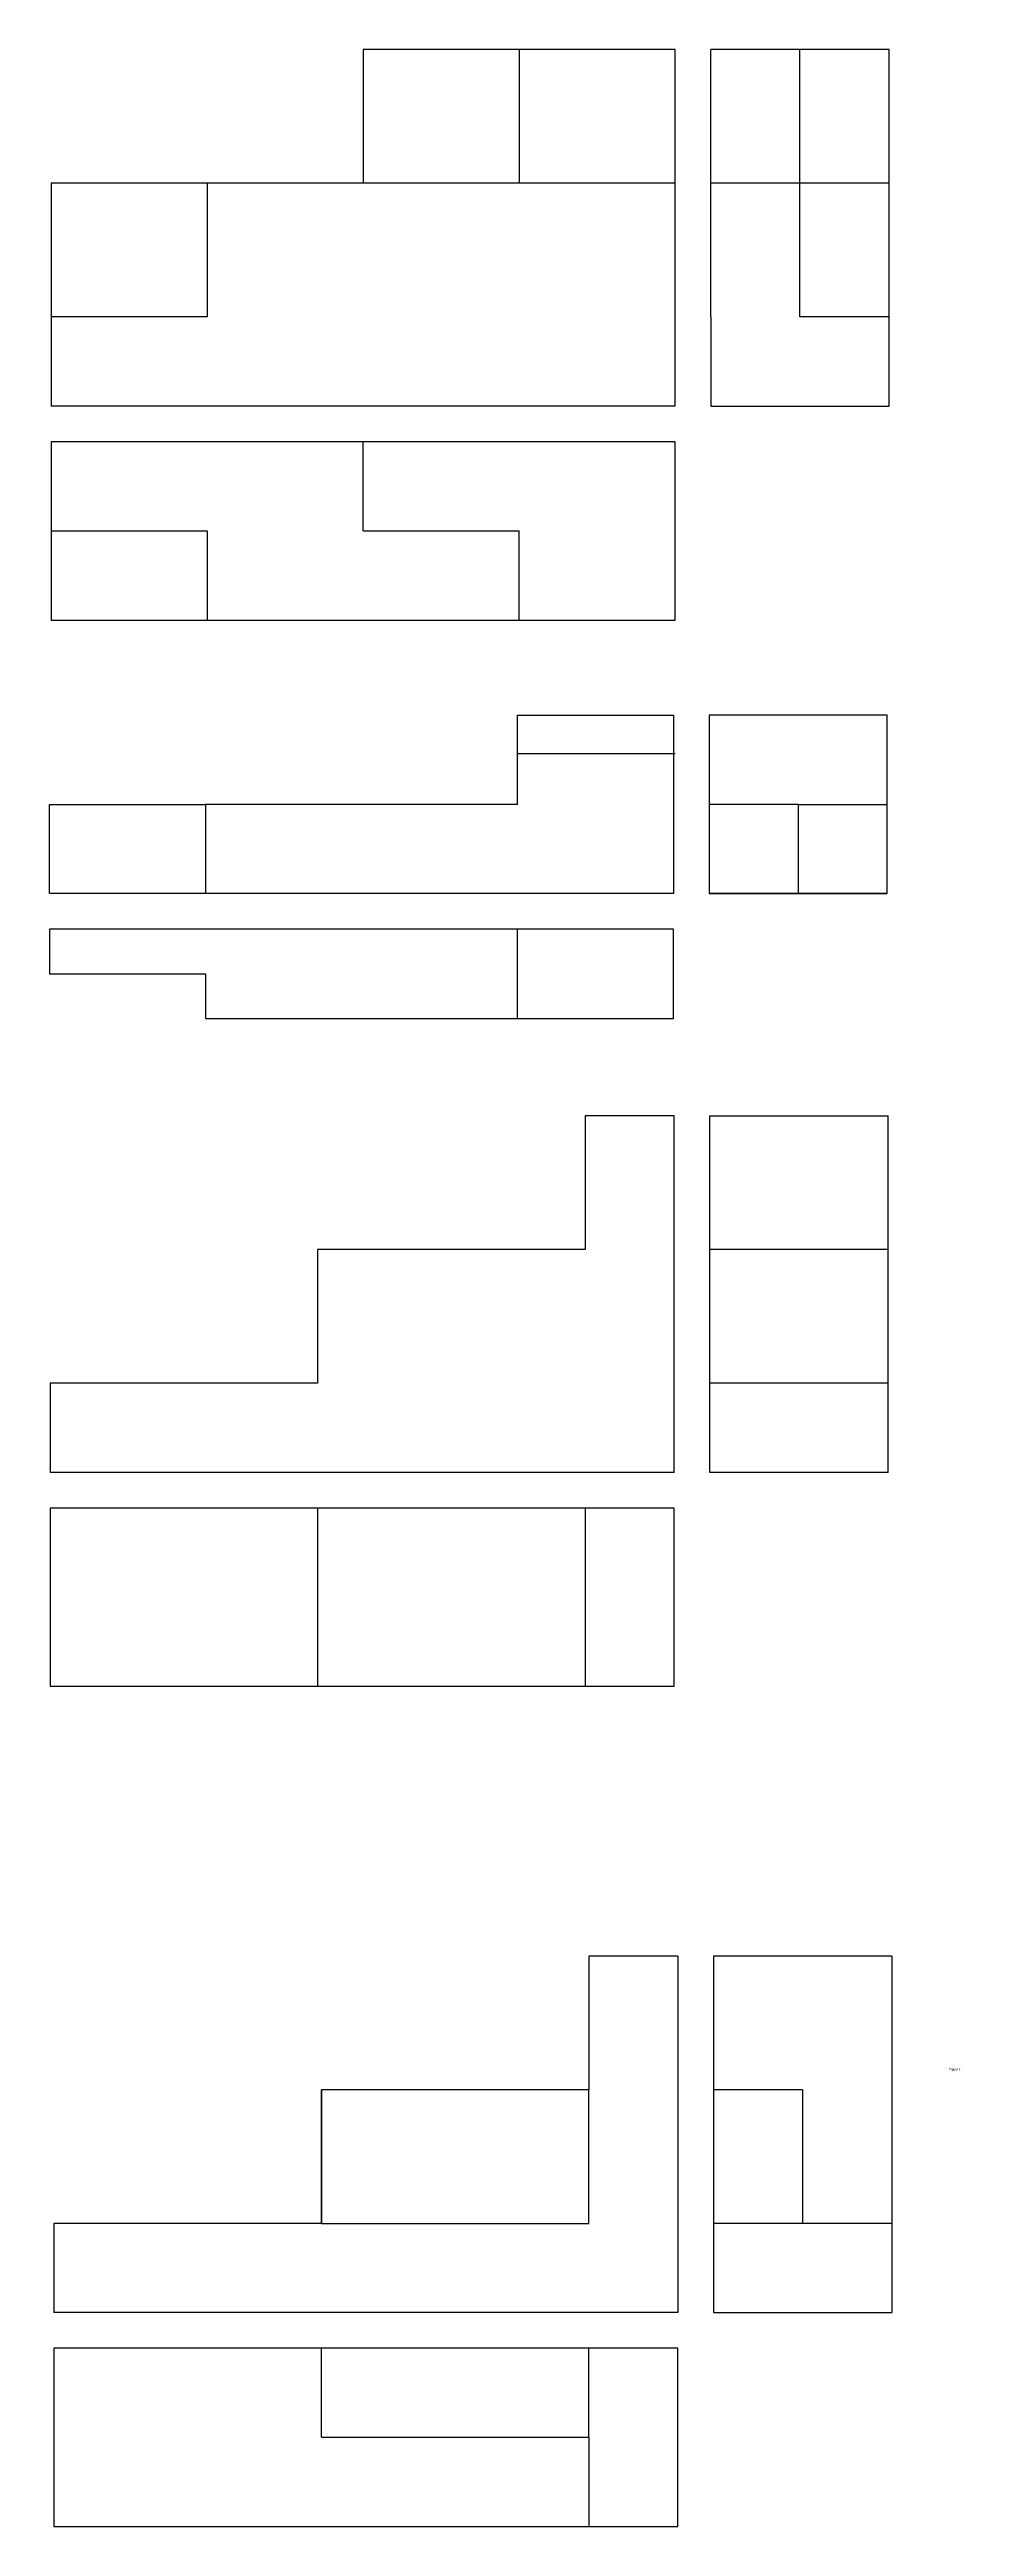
# Model space of a CAD drawing. Header units: millimetres. Extents: x 249 to 1271, y 257 to 3036.
import ezdxf

# ---------------------------------------------------------------- set-up
doc = ezdxf.new("R2010")
doc.units = ezdxf.units.MM
doc.styles.get("Standard").update_dxf_attribs({"font": 'arial.ttf'})

msp = doc.modelspace()

# ---------------------------------------------------------------- linework, layer by layer
for p, q in [((950.7, 3036.3), (600.7, 3036.3)), ((600.7, 3036.3), (600.7, 2886.3)), ((775.7, 3036.3), (775.7, 2886.3)), ((950.7, 2636.3), (950.7, 3036.3)), ((990.7, 2736.3), (990.7, 3036.3)), ((1190.7, 3036.3), (990.7, 3036.3)), ((1090.7, 2736.3), (1090.7, 3036.3)), ((1190.7, 2636.3), (1190.7, 3036.3)), ((425.7, 2886.3), (250.7, 2886.3)), ((250.7, 2886.3), (250.7, 2736.3)), ((600.7, 2886.3), (425.7, 2886.3)), ((425.7, 2886.3), (425.7, 2736.3)), ((950.7, 2886.3), (600.7, 2886.3)), ((1190.7, 2886.3), (990.7, 2886.3)), ((425.7, 2736.3), (250.7, 2736.3)), ((250.7, 2736.3), (250.7, 2636.3)), ((990.7, 2736.3), (990.7, 2636.3)), ((1190.7, 2736.3), (1090.7, 2736.3)), ((950.7, 2636.3), (250.7, 2636.3)), ((990.7, 2636.3), (1190.7, 2636.3)), ((250.7, 2596.3), (250.7, 2396.3)), ((600.7, 2596.3), (250.7, 2596.3)), ((950.7, 2596.3), (600.7, 2596.3)), ((600.7, 2496.3), (600.7, 2596.3)), ((950.7, 2396.3), (950.7, 2596.3)), ((250.7, 2496.3), (425.7, 2496.3)), ((425.7, 2496.3), (425.7, 2396.3)), ((600.7, 2496.3), (775.7, 2496.3)), ((775.7, 2396.3), (775.7, 2496.3)), ((250.7, 2396.3), (950.7, 2396.3)), ((773.7, 2189.4), (773.7, 2289.4)), ((773.7, 2289.4), (948.7, 2289.4)), ((948.7, 2289.4), (948.7, 2089.4)), ((988.7, 2289.4), (988.7, 2089.4)), ((1188.7, 2289.4), (988.7, 2289.4)), ((1188.7, 2089.4), (1188.7, 2289.4)), ((950.7, 2246.3), (773.7, 2246.3)), ((248.7, 2089.4), (248.7, 2189.4)), ((248.7, 2189.4), (423.7, 2189.4)), ((423.7, 2189.4), (423.7, 2089.4)), ((773.7, 2189.4), (423.7, 2189.4)), ((598.7, 2189.4), (598.7, 2189.4)), ((1088.7, 2189.4), (988.7, 2189.4)), ((1088.7, 2189.4), (1088.7, 2089.4)), ((1088.7, 2189.4), (1188.7, 2189.4)), ((948.7, 2089.4), (248.7, 2089.4)), ((988.7, 2089.4), (1188.7, 2089.4)), ((1188.7, 2089.4), (988.7, 2089.4)), ((948.7, 2049.4), (248.7, 2049.4)), ((248.7, 2049.4), (248.7, 1999.4)), ((773.7, 1949.4), (773.7, 2049.4)), ((948.7, 1949.4), (948.7, 2049.4)), ((248.7, 1999.4), (423.7, 1999.4)), ((423.7, 1999.4), (423.7, 1949.4)), ((423.7, 1949.4), (598.7, 1949.4)), ((598.7, 1949.4), (948.7, 1949.4)), ((949.5, 1840), (849.5, 1840)), ((849.5, 1840), (849.5, 1690)), ((949.5, 1440), (949.5, 1840)), ((989.5, 1440), (989.5, 1840)), ((989.5, 1840), (1189.5, 1840)), ((1189.5, 1440), (1189.5, 1840)), ((849.5, 1690), (549.5, 1690)), ((549.5, 1690), (549.5, 1540)), ((1189.5, 1690), (989.5, 1690)), ((549.5, 1540), (249.5, 1540)), ((249.5, 1540), (249.5, 1440)), ((1189.5, 1540), (989.5, 1540)), ((949.5, 1440), (249.5, 1440)), ((1189.5, 1440), (989.5, 1440)), ((949.5, 1400), (249.5, 1400)), ((249.5, 1400), (249.5, 1200)), ((549.5, 1400), (549.5, 1200)), ((849.5, 1400), (849.5, 1200)), ((949.5, 1200), (949.5, 1400)), ((249.5, 1200), (949.5, 1200)), ((953.7, 897.4), (853.7, 897.4)), ((853.7, 897.4), (853.7, 747.4)), ((953.7, 897.4), (953.7, 497.4)), ((993.7, 897.4), (993.7, 497.4)), ((1193.7, 897.4), (993.7, 897.4)), ((1193.7, 897.4), (1193.7, 497.4)), ((1193.7, 897.4), (1193.7, 497.4)), ((1193.7, 897.4), (1193.7, 497.4)), ((853.7, 747.4), (553.7, 747.4)), ((553.7, 747.4), (553.7, 597.4)), ((553.7, 597.4), (553.7, 747.4)), ((553.7, 747.4), (553.7, 747.4)), ((853.7, 597.4), (853.7, 747.4)), ((1093.7, 747.4), (993.7, 747.4)), ((1093.7, 747.4), (1093.7, 597.4)), ((553.7, 597.4), (253.7, 597.4)), ((253.7, 597.4), (253.7, 497.4)), ((503.7, 597.4), (503.7, 597.4)), ((553.7, 597.4), (853.7, 597.4)), ((1193.7, 597.4), (993.7, 597.4)), ((953.7, 497.4), (253.7, 497.4)), ((993.7, 497.4), (1193.7, 497.4)), ((953.7, 457.4), (253.7, 457.4)), ((253.7, 457.4), (253.7, 257.4)), ((553.7, 357.4), (553.7, 457.4)), ((853.7, 357.4), (853.7, 457.4)), ((953.7, 257.4), (953.7, 457.4)), ((553.7, 357.4), (853.7, 357.4)), ((853.7, 357.4), (853.7, 257.4)), ((253.7, 257.4), (953.7, 257.4))]:
    msp.add_line(p, q)

# ---------------------------------------------------------------- texts
at = {"insert": (1258.1, 771.6), "char_height": 2.5, "attachment_point": 1}
msp.add_mtext_dynamic_manual_height_columns('Figura 1', width=1750.555, gutter_width=12.5, heights=[0], dxfattribs=at)

doc.saveas('drawing.dxf')
